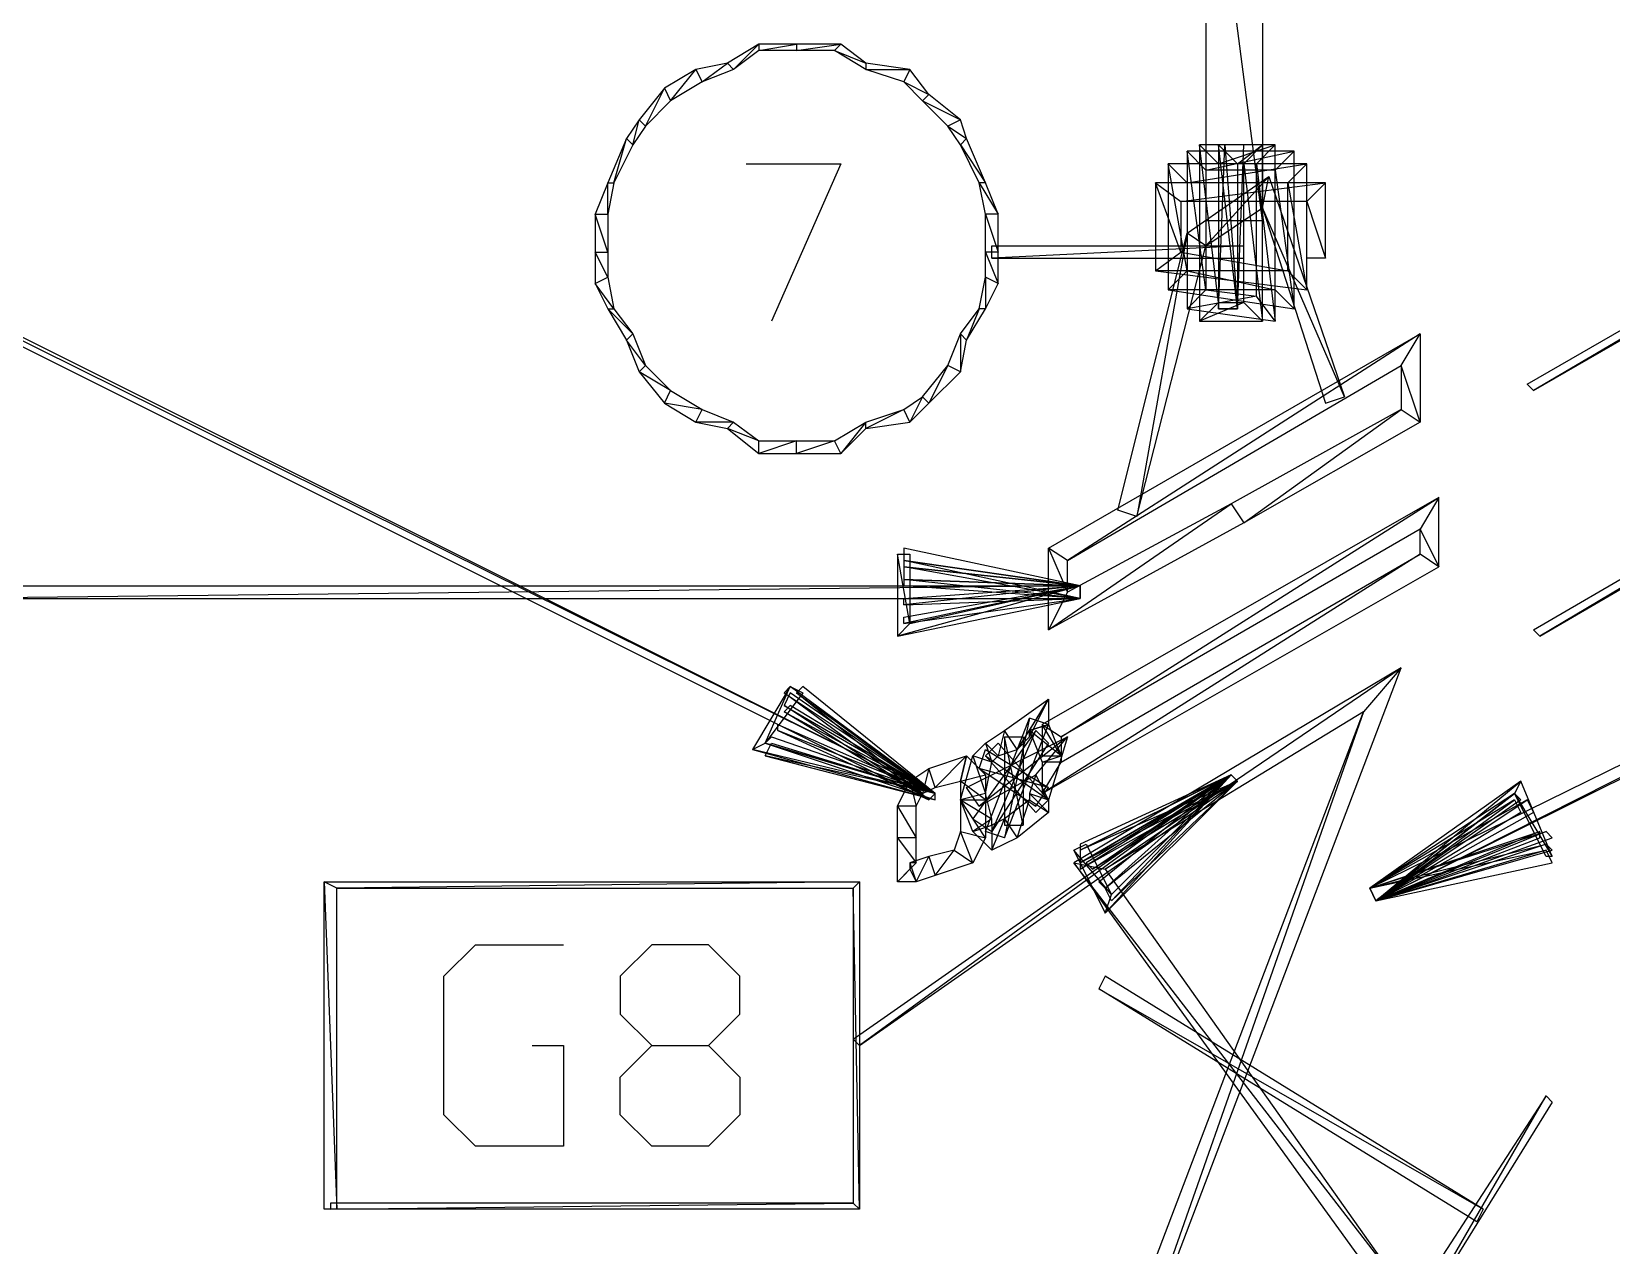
# Model space of a CAD drawing. Header units: millimetres. Extents: x 43 to 784, y -702 to -31.
# Drawn here: x 641.86 to 671.97, y -301.93 to -278.8 of the extents above; entities that cross this region are included whole.
import ezdxf

# ---------------------------------------------------------------- set-up
doc = ezdxf.new("R2010")
doc.units = ezdxf.units.MM
doc.layers.add('PDF_LINES', color=4, linetype='Continuous')

msp = doc.modelspace()

# ---------------------------------------------------------------- linework, layer by layer
at = {"layer": 'PDF_LINES'}
for p, q in [((659.08, -293.32), (615.52, -271.72)), ((615.52, -271.72), (658.96, -293.44)), ((659.08, -293.32), (615.52, -271.72)), ((615.64, -271.6), (659.08, -293.32)), ((665.32, -282.4), (664.24, -274.12)), ((664.24, -274.12), (664.24, -282.4)), ((665.32, -282.4), (664.24, -274.12)), ((665.32, -274.12), (665.32, -282.4)), ((670.36, -285.52), (688, -275.32)), ((688, -275.32), (670.48, -285.64)), ((688, -275.32), (670.48, -285.64)), ((670.48, -285.64), (688.12, -275.44)), ((655.72, -279.04), (655.12, -279.4)), ((655.24, -279.52), (655.72, -279.04)), ((655.24, -279.52), (655.72, -279.04)), ((655.72, -279.04), (655.72, -279.16)), ((655.72, -279.16), (656.44, -279.04)), ((656.44, -279.04), (655.72, -279.04)), ((655.72, -279.16), (656.44, -279.04)), ((655.72, -279.04), (655.72, -279.16)), ((656.44, -279.04), (656.44, -279.16)), ((656.44, -279.04), (656.44, -279.16)), ((656.44, -279.16), (657.28, -279.04)), ((657.28, -279.04), (656.44, -279.04)), ((656.44, -279.16), (657.28, -279.04)), ((657.28, -279.04), (657.16, -279.16)), ((657.28, -279.04), (657.16, -279.16)), ((657.76, -279.4), (657.28, -279.04)), ((655.72, -279.16), (655.24, -279.52)), ((656.44, -279.16), (655.72, -279.16)), ((657.16, -279.16), (656.44, -279.16)), ((657.16, -279.16), (657.76, -279.4)), ((657.16, -279.16), (657.76, -279.4)), ((657.76, -279.52), (657.16, -279.16)), ((654.52, -279.52), (653.92, -279.88)), ((654.04, -280.12), (654.52, -279.52)), ((654.04, -280.12), (654.52, -279.52)), ((655.12, -279.4), (654.52, -279.52)), ((654.52, -279.52), (654.64, -279.76)), ((654.52, -279.52), (654.64, -279.76)), ((654.64, -279.76), (655.12, -279.4)), ((654.64, -279.76), (655.12, -279.4)), ((655.24, -279.52), (654.64, -279.76)), ((655.12, -279.4), (655.24, -279.52)), ((655.12, -279.4), (655.24, -279.52)), ((657.76, -279.4), (657.76, -279.52)), ((657.76, -279.4), (657.76, -279.52)), ((658.6, -279.52), (657.76, -279.4)), ((657.76, -279.52), (658.6, -279.52)), ((657.76, -279.52), (658.6, -279.52)), ((658.48, -279.76), (657.76, -279.52)), ((658.6, -279.52), (658.48, -279.76)), ((658.6, -279.52), (658.48, -279.76)), ((658.96, -280), (658.6, -279.52)), ((653.92, -279.88), (653.44, -280.48)), ((653.56, -280.6), (653.92, -279.88)), ((653.56, -280.6), (653.92, -279.88)), ((653.92, -279.88), (654.04, -280.12)), ((653.92, -279.88), (654.04, -280.12)), ((654.64, -279.76), (654.04, -280.12)), ((658.48, -279.76), (658.96, -280)), ((658.48, -279.76), (658.96, -280)), ((658.84, -280.12), (658.48, -279.76)), ((654.04, -280.12), (653.56, -280.6)), ((658.96, -280), (658.84, -280.12)), ((658.96, -280), (658.84, -280.12)), ((658.84, -280.12), (659.56, -280.48)), ((658.84, -280.12), (659.56, -280.48)), ((659.32, -280.6), (658.84, -280.12)), ((659.56, -280.48), (658.96, -280)), ((670.48, -290.2), (687.76, -280.12)), ((687.76, -280.12), (670.6, -290.32)), ((687.76, -280.12), (670.6, -290.32)), ((670.6, -290.32), (687.88, -280.24)), ((653.44, -280.48), (653.2, -280.84)), ((653.32, -280.96), (653.44, -280.48)), ((653.32, -280.96), (653.44, -280.48)), ((653.44, -280.48), (653.56, -280.6)), ((653.44, -280.48), (653.56, -280.6)), ((659.56, -280.48), (659.32, -280.6)), ((659.56, -280.48), (659.32, -280.6)), ((659.68, -280.84), (659.56, -280.48)), ((653.2, -280.84), (652.84, -281.68)), ((652.96, -281.68), (653.2, -280.84)), ((652.96, -281.68), (653.2, -280.84)), ((653.2, -280.84), (653.32, -280.96)), ((653.2, -280.84), (653.32, -280.96)), ((653.56, -280.6), (653.32, -280.96)), ((659.32, -280.6), (659.68, -280.84)), ((659.32, -280.6), (659.68, -280.84)), ((659.56, -280.96), (659.32, -280.6)), ((659.68, -280.84), (659.56, -280.96)), ((659.68, -280.84), (659.56, -280.96)), ((660.04, -281.68), (659.68, -280.84)), ((653.32, -280.96), (652.96, -281.68)), ((659.56, -280.96), (660.04, -281.68)), ((659.56, -280.96), (660.04, -281.68)), ((659.92, -281.68), (659.56, -280.96)), ((664.24, -283.72), (663.88, -281.08)), ((663.88, -281.08), (663.88, -284.08)), ((664.24, -283.72), (663.88, -281.08)), ((663.88, -281.08), (664.24, -281.44)), ((663.88, -281.08), (664.24, -281.44)), ((665.92, -281.08), (663.88, -281.08)), ((664.48, -283.96), (664.12, -280.96)), ((664.12, -280.96), (664.12, -284.32)), ((664.48, -283.96), (664.12, -280.96)), ((664.12, -280.96), (664.48, -281.32)), ((664.12, -280.96), (664.48, -281.32)), ((665.56, -280.96), (664.12, -280.96)), ((664.24, -281.44), (665.92, -281.08)), ((664.24, -281.44), (665.92, -281.08)), ((664.48, -284.08), (664.6, -280.96)), ((664.84, -284.08), (664.48, -280.96)), ((664.48, -280.96), (664.48, -284.08)), ((664.84, -284.08), (664.48, -280.96)), ((664.48, -280.96), (664.84, -281.32)), ((664.48, -280.96), (664.84, -281.32)), ((665.32, -280.96), (664.48, -280.96)), ((664.48, -281.32), (665.56, -280.96)), ((664.48, -281.32), (665.56, -280.96)), ((664.96, -280.96), (664.6, -280.96)), ((664.6, -280.96), (664.84, -284.08)), ((664.6, -280.96), (664.84, -284.08)), ((664.84, -284.08), (664.96, -280.96)), ((664.84, -281.32), (665.32, -280.96)), ((664.84, -281.32), (665.32, -280.96)), ((665.32, -280.96), (664.96, -281.32)), ((665.32, -280.96), (664.96, -281.32)), ((665.56, -280.96), (665.2, -281.32)), ((665.56, -280.96), (665.2, -281.32)), ((665.32, -284.32), (665.32, -280.96)), ((665.56, -284.32), (665.56, -280.96)), ((665.92, -281.08), (665.56, -281.44)), ((665.92, -281.08), (665.56, -281.44)), ((665.92, -284.08), (665.92, -281.08)), ((655.48, -281.32), (657.28, -281.32)), ((657.28, -281.32), (655.96, -284.32)), ((663.88, -283.36), (663.52, -281.32)), ((663.52, -281.32), (663.52, -283.72)), ((663.88, -283.36), (663.52, -281.32)), ((663.52, -281.32), (663.88, -281.68)), ((663.52, -281.32), (663.88, -281.68)), ((666.16, -281.32), (663.52, -281.32)), ((663.88, -281.68), (666.16, -281.32)), ((663.88, -281.68), (666.16, -281.32)), ((664.24, -281.44), (664.24, -283.72)), ((665.56, -281.44), (664.24, -281.44)), ((664.48, -281.32), (664.48, -283.96)), ((665.2, -281.32), (664.48, -281.32)), ((664.84, -281.32), (664.84, -284.08)), ((664.96, -281.32), (664.84, -281.32)), ((664.96, -281.32), (665.32, -284.32)), ((664.96, -281.32), (665.32, -284.32)), ((664.96, -283.96), (664.96, -281.32)), ((665.2, -281.32), (665.56, -284.32)), ((665.2, -281.32), (665.56, -284.32)), ((665.2, -283.84), (665.2, -281.32)), ((665.56, -281.44), (665.92, -284.08)), ((665.56, -281.44), (665.92, -284.08)), ((665.56, -283.72), (665.56, -281.44)), ((666.16, -281.32), (665.8, -281.68)), ((666.16, -281.32), (665.8, -281.68)), ((666.16, -283.72), (666.16, -281.32)), ((652.84, -281.68), (652.6, -282.28)), ((652.84, -282.28), (652.84, -281.68)), ((652.84, -282.28), (652.84, -281.68)), ((652.84, -281.68), (652.96, -281.68)), ((652.96, -281.68), (652.84, -282.28)), ((652.84, -281.68), (652.96, -281.68)), ((660.04, -281.68), (659.92, -281.68)), ((660.04, -281.68), (659.92, -281.68)), ((659.92, -281.68), (660.28, -282.28)), ((659.92, -281.68), (660.28, -282.28)), ((660.04, -282.28), (659.92, -281.68)), ((660.28, -282.28), (660.04, -281.68)), ((663.76, -283), (663.28, -281.68)), ((663.28, -281.68), (663.28, -283.36)), ((663.76, -283), (663.28, -281.68)), ((663.28, -281.68), (663.76, -282.04)), ((663.28, -281.68), (663.76, -282.04)), ((666.52, -281.68), (663.28, -281.68)), ((663.76, -282.04), (666.52, -281.68)), ((663.76, -282.04), (666.52, -281.68)), ((663.88, -282.64), (665.44, -281.56)), ((663.88, -281.68), (663.88, -283.36)), ((665.8, -281.68), (663.88, -281.68)), ((665.44, -281.56), (664.24, -282.88)), ((665.44, -281.56), (664.24, -282.88)), ((665.32, -282.16), (665.44, -281.56)), ((665.32, -282.16), (665.44, -281.56)), ((665.44, -281.56), (666.88, -285.76)), ((665.8, -281.68), (666.16, -283.72)), ((665.8, -281.68), (666.16, -283.72)), ((665.8, -283.36), (665.8, -281.68)), ((666.52, -281.68), (666.16, -282.04)), ((666.52, -281.68), (666.16, -282.04)), ((666.52, -283.12), (666.52, -281.68)), ((663.76, -282.04), (663.76, -283)), ((666.16, -282.04), (663.76, -282.04)), ((666.16, -282.04), (666.52, -283.12)), ((666.16, -282.04), (666.52, -283.12)), ((666.16, -283.12), (666.16, -282.04)), ((652.84, -283), (652.6, -282.28)), ((652.6, -282.28), (652.6, -283)), ((652.84, -283), (652.6, -282.28)), ((652.6, -282.28), (652.84, -282.28)), ((652.6, -282.28), (652.84, -282.28)), ((652.84, -282.28), (652.84, -283)), ((660.28, -282.28), (660.04, -282.28)), ((660.28, -282.28), (660.04, -282.28)), ((660.04, -282.28), (660.28, -283)), ((660.04, -282.28), (660.28, -283)), ((660.04, -283), (660.04, -282.28)), ((660.28, -283), (660.28, -282.28)), ((664.24, -282.88), (665.32, -282.16)), ((666.88, -285.76), (665.32, -282.16)), ((665.32, -282.16), (666.52, -285.88)), ((666.88, -285.76), (665.32, -282.16)), ((662.56, -287.92), (663.88, -282.64)), ((663.88, -282.64), (662.92, -288.04)), ((663.88, -282.64), (662.92, -288.04)), ((664.24, -282.88), (663.88, -282.64)), ((664.24, -282.88), (663.88, -282.64)), ((664.24, -282.4), (665.32, -282.4)), ((664.96, -282.88), (660.16, -283.12)), ((664.96, -282.88), (660.16, -283.12)), ((660.16, -283.12), (660.16, -282.88)), ((660.16, -282.88), (664.96, -282.88)), ((662.92, -288.04), (664.24, -282.88)), ((664.96, -283.12), (664.96, -282.88)), ((652.84, -283.48), (652.6, -283)), ((652.6, -283), (652.6, -283.6)), ((652.84, -283.48), (652.6, -283)), ((652.6, -283), (652.84, -283)), ((652.6, -283), (652.84, -283)), ((652.84, -283), (652.84, -283.48)), ((660.28, -283), (660.04, -283)), ((660.28, -283), (660.04, -283)), ((660.04, -283), (660.28, -283.6)), ((660.04, -283), (660.28, -283.6)), ((660.04, -283.48), (660.04, -283)), ((660.16, -283.12), (664.96, -283.12)), ((660.28, -283.6), (660.28, -283)), ((663.28, -283.36), (663.76, -283)), ((663.28, -283.36), (663.76, -283)), ((663.76, -283), (665.8, -283.36)), ((666.52, -283.12), (666.16, -283.12)), ((652.6, -283.6), (652.84, -283.48)), ((652.6, -283.6), (652.84, -283.48)), ((652.84, -283.48), (652.96, -284.08)), ((659.92, -284.08), (660.04, -283.48)), ((660.28, -283.6), (660.04, -283.48)), ((660.28, -283.6), (660.04, -283.48)), ((660.04, -283.48), (660.04, -284.08)), ((660.04, -283.48), (660.04, -284.08)), ((665.8, -283.36), (663.28, -283.36)), ((663.28, -283.36), (666.16, -283.72)), ((665.8, -283.36), (663.28, -283.36)), ((663.52, -283.72), (663.88, -283.36)), ((663.52, -283.72), (663.88, -283.36)), ((663.88, -283.36), (665.56, -283.72)), ((666.16, -283.72), (665.8, -283.36)), ((666.16, -283.72), (665.8, -283.36)), ((652.96, -284.08), (652.6, -283.6)), ((652.6, -283.6), (652.84, -284.08)), ((652.96, -284.08), (652.6, -283.6)), ((660.04, -284.08), (660.28, -283.6)), ((665.56, -283.72), (663.52, -283.72)), ((663.52, -283.72), (665.92, -284.08)), ((665.56, -283.72), (663.52, -283.72)), ((663.88, -284.08), (664.24, -283.72)), ((663.88, -284.08), (664.24, -283.72)), ((665.2, -283.84), (663.88, -284.08)), ((665.2, -283.84), (663.88, -284.08)), ((664.24, -283.72), (665.2, -283.84)), ((665.56, -284.32), (665.2, -283.84)), ((665.56, -284.32), (665.2, -283.84)), ((665.92, -284.08), (665.56, -283.72)), ((665.92, -284.08), (665.56, -283.72)), ((653.32, -284.56), (652.84, -284.08)), ((652.84, -284.08), (653.2, -284.68)), ((653.32, -284.56), (652.84, -284.08)), ((652.84, -284.08), (652.96, -284.08)), ((652.84, -284.08), (652.96, -284.08)), ((652.96, -284.08), (653.32, -284.56)), ((659.56, -284.56), (659.92, -284.08)), ((659.92, -284.08), (659.68, -284.68)), ((659.68, -284.68), (660.04, -284.08)), ((659.92, -284.08), (659.68, -284.68)), ((660.04, -284.08), (659.92, -284.08)), ((660.04, -284.08), (659.92, -284.08)), ((663.88, -284.08), (665.56, -284.32)), ((664.96, -283.96), (664.12, -284.32)), ((664.96, -283.96), (664.12, -284.32)), ((664.12, -284.32), (664.48, -283.96)), ((664.12, -284.32), (664.48, -283.96)), ((664.48, -283.96), (664.96, -283.96)), ((664.84, -284.08), (664.48, -284.08)), ((664.48, -284.08), (664.84, -284.08)), ((665.32, -284.32), (664.96, -283.96)), ((665.32, -284.32), (664.96, -283.96)), ((664.12, -284.32), (665.32, -284.32)), ((689.08, -284.44), (667.36, -295.12)), ((667.48, -295.36), (689.08, -284.44)), ((667.48, -295.36), (689.08, -284.44)), ((653.2, -284.68), (653.32, -284.56)), ((653.2, -284.68), (653.32, -284.56)), ((653.56, -285.16), (653.2, -284.68)), ((653.2, -284.68), (653.44, -285.28)), ((653.56, -285.16), (653.2, -284.68)), ((653.32, -284.56), (653.56, -285.16)), ((659.32, -285.16), (659.56, -284.56)), ((659.68, -284.68), (659.56, -284.56)), ((659.68, -284.68), (659.56, -284.56)), ((659.56, -284.56), (659.56, -285.28)), ((659.56, -284.56), (659.56, -285.28)), ((659.56, -285.28), (659.68, -284.68)), ((661.24, -288.64), (668.32, -284.56)), ((668.32, -284.56), (661.6, -288.88)), ((668.32, -284.56), (661.6, -288.88)), ((689.2, -284.56), (667.48, -295.36)), ((667.96, -285.16), (668.32, -284.56)), ((667.96, -285.16), (668.32, -284.56)), ((668.32, -284.56), (668.32, -286.24)), ((653.44, -285.28), (653.56, -285.16)), ((653.44, -285.28), (653.56, -285.16)), ((654.04, -285.64), (653.44, -285.28)), ((653.44, -285.28), (653.92, -285.88)), ((654.04, -285.64), (653.44, -285.28)), ((653.56, -285.16), (654.04, -285.64)), ((658.84, -285.76), (659.32, -285.16)), ((659.32, -285.16), (658.96, -285.88)), ((659.32, -285.16), (658.96, -285.88)), ((658.96, -285.88), (659.56, -285.28)), ((659.56, -285.28), (659.32, -285.16)), ((659.56, -285.28), (659.32, -285.16)), ((661.6, -288.88), (667.96, -285.16)), ((668.32, -286.24), (667.96, -285.16)), ((667.96, -285.16), (667.96, -286)), ((668.32, -286.24), (667.96, -285.16)), ((653.92, -285.88), (654.04, -285.64)), ((653.92, -285.88), (654.04, -285.64)), ((654.04, -285.64), (654.64, -286)), ((670.48, -285.64), (670.36, -285.52)), ((654.64, -286), (653.92, -285.88)), ((653.92, -285.88), (654.52, -286.24)), ((654.64, -286), (653.92, -285.88)), ((658.48, -286), (658.84, -285.76)), ((658.84, -285.76), (658.6, -286.24)), ((658.84, -285.76), (658.6, -286.24)), ((658.6, -286.24), (658.96, -285.88)), ((658.96, -285.88), (658.84, -285.76)), ((658.96, -285.88), (658.84, -285.76)), ((666.52, -285.88), (666.88, -285.76)), ((654.52, -286.24), (654.64, -286)), ((654.52, -286.24), (654.64, -286)), ((655.24, -286.24), (654.52, -286.24)), ((654.52, -286.24), (655.12, -286.36)), ((655.24, -286.24), (654.52, -286.24)), ((654.64, -286), (655.24, -286.24)), ((655.12, -286.36), (655.24, -286.24)), ((655.12, -286.36), (655.24, -286.24)), ((655.24, -286.24), (655.72, -286.6)), ((657.16, -286.6), (657.76, -286.24)), ((657.76, -286.24), (657.28, -286.84)), ((657.76, -286.24), (657.28, -286.84)), ((658.48, -286), (657.76, -286.36)), ((658.48, -286), (657.76, -286.36)), ((657.76, -286.24), (658.48, -286)), ((657.76, -286.36), (658.6, -286.24)), ((657.76, -286.36), (657.76, -286.24)), ((657.76, -286.36), (657.76, -286.24)), ((658.6, -286.24), (658.48, -286)), ((658.6, -286.24), (658.48, -286)), ((667.96, -286), (664.72, -287.8)), ((664.96, -288.16), (667.96, -286)), ((664.96, -288.16), (667.96, -286)), ((668.32, -286.24), (664.96, -288.16)), ((667.96, -286), (668.32, -286.24)), ((667.96, -286), (668.32, -286.24)), ((655.72, -286.6), (655.12, -286.36)), ((655.12, -286.36), (655.72, -286.84)), ((655.72, -286.6), (655.12, -286.36)), ((657.28, -286.84), (657.76, -286.36)), ((656.44, -286.6), (655.72, -286.84)), ((656.44, -286.6), (655.72, -286.84)), ((655.72, -286.84), (655.72, -286.6)), ((655.72, -286.6), (656.44, -286.6)), ((655.72, -286.84), (655.72, -286.6)), ((655.72, -286.84), (656.44, -286.84)), ((657.16, -286.6), (656.44, -286.84)), ((657.16, -286.6), (656.44, -286.84)), ((656.44, -286.84), (656.44, -286.6)), ((656.44, -286.6), (657.16, -286.6)), ((656.44, -286.84), (656.44, -286.6)), ((656.44, -286.84), (657.28, -286.84)), ((657.28, -286.84), (657.16, -286.6)), ((657.28, -286.84), (657.16, -286.6)), ((668.68, -287.68), (661.12, -292)), ((661.48, -292.24), (668.68, -287.68)), ((661.48, -292.24), (668.68, -287.68)), ((668.68, -287.68), (668.32, -288.28)), ((668.68, -287.68), (668.32, -288.28)), ((668.68, -289), (668.68, -287.68)), ((661.24, -290.2), (664.72, -287.8)), ((661.24, -290.2), (664.72, -287.8)), ((664.72, -287.8), (661.6, -289.48)), ((662.92, -288.04), (662.56, -287.92)), ((664.72, -287.8), (664.96, -288.16)), ((664.72, -287.8), (664.96, -288.16)), ((664.96, -288.16), (661.24, -290.2)), ((668.32, -288.28), (661.48, -292.24)), ((668.32, -288.28), (668.68, -289)), ((668.32, -288.28), (668.68, -289)), ((668.32, -288.76), (668.32, -288.28)), ((658.48, -288.64), (658.48, -288.88)), ((661.84, -289.36), (658.48, -288.64)), ((661.6, -288.88), (661.24, -288.64)), ((661.6, -288.88), (661.24, -288.64)), ((661.24, -288.64), (661.6, -289.48)), ((661.24, -288.64), (661.6, -289.48)), ((661.24, -290.2), (661.24, -288.64)), ((658.6, -290.08), (658.36, -288.76)), ((658.36, -288.76), (658.36, -290.32)), ((658.6, -290.08), (658.36, -288.76)), ((658.36, -288.76), (658.6, -288.76)), ((658.48, -288.88), (661.84, -289.36)), ((658.48, -288.88), (661.84, -289.36)), ((661.84, -289.6), (658.48, -288.88)), ((658.48, -288.88), (658.48, -289)), ((661.84, -289.36), (658.48, -288.88)), ((658.6, -288.76), (658.6, -290.08)), ((668.32, -288.76), (661.12, -293.32)), ((668.32, -288.76), (661.12, -293.32)), ((661.48, -292.72), (668.32, -288.76)), ((661.6, -289.48), (661.6, -288.88)), ((668.68, -289), (668.32, -288.76)), ((668.68, -289), (668.32, -288.76)), ((658.48, -289), (661.84, -289.36)), ((658.48, -289), (661.84, -289.36)), ((661.84, -289.6), (658.48, -289)), ((658.48, -289), (658.48, -289.24)), ((661.84, -289.36), (658.48, -289)), ((658.48, -289.24), (661.84, -289.36)), ((658.48, -289.24), (661.84, -289.36)), ((661.84, -289.6), (658.48, -289.24)), ((658.48, -289.24), (658.48, -289.36)), ((661.84, -289.36), (658.48, -289.24)), ((661.12, -293.32), (668.68, -289)), ((661.84, -289.36), (640.12, -289.6)), ((661.84, -289.36), (640.12, -289.6)), ((640.12, -289.36), (661.84, -289.36)), ((661.84, -289.36), (658.36, -290.32)), ((661.84, -289.36), (658.36, -290.32)), ((661.84, -289.36), (658.48, -290.08)), ((661.84, -289.36), (658.48, -290.08)), ((658.48, -289.96), (661.84, -289.36)), ((661.84, -289.36), (658.48, -289.72)), ((661.84, -289.36), (658.48, -289.72)), ((658.48, -289.6), (661.84, -289.36)), ((658.48, -289.36), (661.84, -289.36)), ((658.48, -289.36), (661.84, -289.36)), ((661.84, -289.6), (658.48, -289.36)), ((661.84, -289.36), (658.48, -289.72)), ((661.84, -289.36), (658.48, -289.72)), ((658.48, -289.6), (661.84, -289.36)), ((658.6, -290.08), (661.84, -289.36)), ((661.6, -289.48), (661.24, -290.2)), ((661.6, -289.48), (661.24, -290.2)), ((661.84, -289.36), (661.84, -289.6)), ((661.84, -289.6), (661.84, -289.36)), ((661.84, -289.36), (661.84, -289.6)), ((661.84, -289.6), (661.84, -289.36)), ((661.84, -289.36), (661.84, -289.6)), ((661.84, -289.6), (661.84, -289.36)), ((661.84, -289.36), (661.84, -289.6)), ((661.84, -289.6), (661.84, -289.36)), ((661.84, -289.6), (661.84, -289.36)), ((640.12, -289.6), (661.84, -289.6)), ((658.36, -290.32), (661.84, -289.6)), ((658.48, -290.08), (661.84, -289.6)), ((658.48, -289.72), (661.84, -289.6)), ((658.48, -289.72), (658.48, -289.6)), ((658.48, -289.72), (661.84, -289.6)), ((658.48, -289.72), (658.48, -289.6)), ((658.36, -290.32), (658.6, -290.08)), ((658.36, -290.32), (658.6, -290.08)), ((658.48, -290.08), (658.48, -289.96)), ((670.6, -290.32), (670.48, -290.2)), ((667.96, -290.92), (661.72, -294.64)), ((662.32, -294.76), (667.96, -290.92)), ((662.32, -294.76), (667.96, -290.92)), ((662.44, -305.44), (667.96, -290.92)), ((667.96, -290.92), (667.24, -291.76)), ((667.96, -290.92), (667.24, -291.76)), ((656.32, -291.28), (655.6, -292.48)), ((655.84, -292.36), (656.32, -291.28)), ((655.84, -292.36), (656.32, -291.28)), ((656.32, -291.28), (656.2, -291.4)), ((656.32, -291.28), (656.56, -291.4)), ((659.08, -293.32), (656.32, -291.28)), ((656.56, -291.28), (656.44, -291.4)), ((659.08, -293.32), (656.56, -291.28)), ((656.56, -291.4), (655.84, -292.36)), ((656.2, -291.4), (659.08, -293.32)), ((656.2, -291.4), (659.08, -293.32)), ((658.96, -293.44), (656.2, -291.4)), ((656.32, -291.4), (656.2, -291.64)), ((656.2, -291.64), (659.08, -293.32)), ((656.2, -291.64), (659.08, -293.32)), ((658.96, -293.44), (656.2, -291.64)), ((656.32, -291.64), (656.2, -291.76)), ((659.08, -293.32), (656.32, -291.4)), ((659.08, -293.32), (656.32, -291.64)), ((656.44, -291.4), (659.08, -293.32)), ((656.44, -291.4), (659.08, -293.32)), ((658.96, -293.44), (656.44, -291.4)), ((660.4, -292.12), (661.24, -291.52)), ((661.24, -291.52), (660.64, -292.48)), ((661.24, -291.52), (660.64, -292.48)), ((660.88, -292.12), (661.24, -291.52)), ((660.88, -292.24), (661.24, -291.52)), ((661.24, -291.52), (661.24, -292)), ((656.2, -291.76), (659.08, -293.32)), ((656.2, -291.76), (659.08, -293.32)), ((658.96, -293.44), (656.2, -291.76)), ((660.04, -294.04), (660.88, -291.88)), ((660.88, -291.88), (660.4, -294.16)), ((660.88, -291.88), (660.4, -294.16)), ((661.24, -292), (660.88, -291.88)), ((661.72, -306.28), (667.24, -291.76)), ((667.24, -291.76), (662.32, -294.76)), ((667.24, -291.76), (662.44, -305.44)), ((667.24, -291.76), (662.44, -305.44)), ((655.84, -292.36), (655.96, -292.24)), ((655.96, -292.24), (659.08, -293.32)), ((656.08, -292.12), (656.08, -292)), ((656.08, -292), (659.08, -293.32)), ((659.08, -293.32), (656.08, -292.12)), ((656.08, -292.12), (658.96, -293.44)), ((659.08, -293.32), (656.08, -292.12)), ((659.68, -293.2), (661.6, -292.24)), ((661, -292.12), (659.8, -293.8)), ((661.6, -292.24), (659.92, -293.56)), ((661.6, -292.24), (659.92, -293.56)), ((660.04, -292.36), (660.4, -292.12)), ((660.16, -294.04), (661, -292.12)), ((660.16, -294.04), (661, -292.12)), ((660.4, -292.12), (660.28, -292.6)), ((660.4, -292.12), (660.28, -292.6)), ((660.4, -294.16), (661.24, -292)), ((660.64, -292.48), (660.4, -292.12)), ((660.64, -292.48), (660.4, -292.12)), ((660.76, -293.92), (660.4, -292.24)), ((660.4, -292.24), (660.4, -293.92)), ((660.76, -293.92), (660.4, -292.24)), ((660.4, -292.24), (660.76, -292.24)), ((660.64, -292.48), (660.88, -292.24)), ((660.76, -292.24), (660.76, -293.92)), ((660.88, -292.12), (661.24, -292)), ((661.24, -292), (660.88, -292.12)), ((661.48, -292.6), (660.88, -292.12)), ((660.88, -292.12), (661.12, -292.72)), ((661.48, -292.6), (660.88, -292.12)), ((660.88, -292.12), (660.88, -292.12)), ((660.88, -292.12), (660.88, -292.24)), ((660.88, -292.24), (660.88, -292.12)), ((661, -292.12), (661.24, -292.36)), ((661, -292.96), (661.6, -292.24)), ((661, -292.96), (661.6, -292.24)), ((661.48, -292.6), (661.12, -292)), ((661.12, -292), (661.12, -292.6)), ((661.48, -292.6), (661.12, -292)), ((661.12, -292), (661.48, -292.24)), ((661.12, -292), (661.48, -292.24)), ((661.24, -292), (661.48, -292.6)), ((661.6, -292.24), (661.24, -293.44)), ((661.48, -292.24), (661.48, -292.6)), ((655.6, -292.48), (655.84, -292.36)), ((655.6, -292.48), (655.84, -292.36)), ((659.08, -293.32), (655.6, -292.48)), ((655.6, -292.48), (659.08, -293.44)), ((659.08, -293.32), (655.6, -292.48)), ((655.84, -292.36), (659.08, -293.32)), ((655.84, -292.6), (655.96, -292.36)), ((659.08, -293.32), (655.84, -292.36)), ((655.84, -292.36), (659.08, -293.44)), ((659.08, -293.32), (655.84, -292.36)), ((655.96, -292.36), (659.08, -293.32)), ((659.8, -292.6), (660.04, -292.36)), ((659.92, -292.84), (660.04, -292.48)), ((660.28, -292.6), (660.04, -292.36)), ((660.28, -292.6), (660.04, -292.36)), ((660.04, -292.36), (660.16, -292.72)), ((660.04, -292.36), (660.16, -292.72)), ((660.28, -292.36), (660.04, -292.6)), ((660.04, -292.48), (661.24, -293.2)), ((661.24, -292.36), (660.16, -294.04)), ((661.24, -293.44), (660.28, -292.36)), ((660.28, -292.6), (660.64, -292.48)), ((659.08, -293.32), (655.84, -292.6)), ((655.84, -292.6), (659.08, -293.44)), ((659.08, -293.32), (655.84, -292.6)), ((658.6, -293.08), (658.96, -292.84)), ((658.96, -292.84), (658.84, -293.32)), ((658.96, -292.84), (658.84, -293.32)), ((658.96, -292.84), (659.68, -292.6)), ((659.08, -293.2), (658.96, -292.84)), ((659.08, -293.2), (658.96, -292.84)), ((659.68, -292.6), (659.08, -293.2)), ((659.68, -292.6), (659.08, -293.2)), ((659.56, -293.44), (659.8, -292.6)), ((659.68, -292.6), (659.56, -293.08)), ((659.56, -293.08), (659.68, -292.6)), ((660.04, -292.96), (659.68, -292.6)), ((660.16, -292.72), (659.8, -292.6)), ((660.16, -292.72), (659.8, -292.6)), ((659.8, -292.6), (660.04, -293.32)), ((659.8, -292.6), (660.04, -293.32)), ((661.24, -293.2), (659.92, -292.84)), ((659.92, -292.84), (661, -293.56)), ((661.24, -293.2), (659.92, -292.84)), ((660.04, -292.6), (661.24, -293.44)), ((660.04, -292.6), (661.24, -293.44)), ((661, -293.68), (660.04, -292.6)), ((660.04, -293.32), (660.16, -292.72)), ((660.16, -292.72), (660.28, -292.6)), ((661.12, -292.6), (661.48, -292.6)), ((661.12, -292.72), (661.48, -292.6)), ((661.12, -292.72), (661.48, -292.6)), ((661.12, -293.32), (661.48, -292.72)), ((661.12, -293.32), (661.48, -292.72)), ((661.48, -292.72), (661.12, -292.72)), ((661.12, -292.72), (661.12, -293.32)), ((661.48, -292.72), (661.12, -292.72)), ((661.48, -292.6), (661.48, -292.72)), ((657.52, -298), (664.72, -292.96)), ((664.72, -292.96), (657.64, -298.12)), ((664.72, -292.96), (657.64, -298.12)), ((657.64, -298.12), (664.84, -293.08)), ((658.36, -293.56), (658.6, -293.08)), ((658.84, -293.32), (658.6, -293.08)), ((658.84, -293.32), (658.6, -293.08)), ((658.6, -293.08), (658.72, -293.56)), ((658.6, -293.08), (658.72, -293.56)), ((659.08, -293.2), (659.56, -293.08)), ((659.56, -293.08), (660.04, -292.96)), ((659.56, -293.08), (660.04, -292.96)), ((660.04, -293.44), (659.56, -293.08)), ((659.56, -293.08), (659.56, -293.44)), ((660.04, -293.44), (659.56, -293.08)), ((659.92, -293.56), (661, -292.96)), ((660.04, -292.96), (660.04, -293.44)), ((661, -292.96), (660.88, -293.32)), ((661.24, -293.44), (661, -292.96)), ((661.24, -293.44), (661, -292.96)), ((661.84, -294.4), (664.72, -292.96)), ((664.72, -292.96), (661.84, -294.28)), ((661.84, -294.4), (664.72, -292.96)), ((661.84, -294.64), (664.72, -292.96)), ((664.72, -292.96), (661.84, -294.4)), ((661.84, -294.64), (664.72, -292.96)), ((661.84, -294.76), (664.72, -292.96)), ((664.72, -292.96), (661.84, -294.64)), ((661.84, -294.76), (664.72, -292.96)), ((664.84, -293.08), (661.84, -294.4)), ((664.84, -293.08), (661.84, -294.64)), ((664.84, -293.08), (661.84, -294.76)), ((664.72, -292.96), (661.96, -294.64)), ((662.08, -294.76), (664.72, -292.96)), ((662.08, -294.76), (664.72, -292.96)), ((664.84, -293.08), (662.08, -294.76)), ((662.2, -295), (664.72, -292.96)), ((664.72, -292.96), (662.32, -295.6)), ((664.72, -292.96), (662.32, -295.6)), ((662.32, -295.12), (664.72, -292.96)), ((662.32, -295.12), (664.72, -292.96)), ((664.72, -292.96), (662.32, -295.12)), ((664.72, -292.96), (662.32, -295.12)), ((662.32, -295.6), (664.84, -293.08)), ((662.32, -295.12), (664.84, -293.08)), ((662.44, -295.24), (664.72, -292.96)), ((664.72, -292.96), (662.44, -295.36)), ((664.72, -292.96), (662.44, -295.36)), ((664.72, -292.96), (662.44, -295.36)), ((664.72, -292.96), (662.44, -295.36)), ((662.44, -295.36), (664.84, -293.08)), ((662.44, -295.36), (664.84, -293.08)), ((664.72, -292.96), (664.84, -293.08)), ((664.84, -293.08), (664.72, -292.96)), ((664.72, -292.96), (664.84, -293.08)), ((664.84, -293.08), (664.72, -292.96)), ((664.72, -292.96), (664.84, -293.08)), ((664.84, -293.08), (664.72, -292.96)), ((664.72, -292.96), (664.84, -293.08)), ((664.84, -293.08), (664.72, -292.96)), ((664.84, -293.08), (664.72, -292.96)), ((670.24, -293.08), (667.36, -295.12)), ((667.48, -295.36), (670.24, -293.08)), ((667.48, -295.36), (670.24, -293.08)), ((670.24, -293.08), (670.12, -293.32)), ((670.24, -293.08), (670.12, -293.32)), ((670.84, -294.52), (670.24, -293.08)), ((658.72, -293.56), (658.84, -293.32)), ((658.84, -293.32), (659.08, -293.2)), ((659.08, -293.32), (658.96, -293.44)), ((659.08, -293.32), (658.96, -293.44)), ((659.08, -293.32), (658.96, -293.44)), ((659.08, -293.32), (658.96, -293.44)), ((658.96, -293.44), (659.08, -293.32)), ((658.96, -293.44), (659.08, -293.32)), ((659.08, -293.44), (659.08, -293.32)), ((659.08, -293.44), (659.08, -293.32)), ((659.08, -293.44), (659.08, -293.32)), ((660.04, -293.32), (659.56, -293.44)), ((660.04, -293.32), (659.56, -293.44)), ((659.56, -293.44), (660.16, -293.8)), ((659.56, -293.44), (660.16, -293.8)), ((659.8, -294.04), (659.56, -293.44)), ((659.56, -293.44), (660.04, -293.44)), ((660.04, -294.16), (659.56, -293.44)), ((659.56, -293.44), (659.56, -294.04)), ((660.04, -294.16), (659.56, -293.44)), ((659.56, -293.44), (660.04, -293.44)), ((659.92, -293.56), (659.68, -293.2)), ((660.16, -293.8), (660.04, -293.32)), ((660.04, -293.44), (660.04, -294.16)), ((660.88, -293.44), (660.4, -293.8)), ((660.64, -294.16), (660.88, -293.44)), ((660.64, -294.16), (660.88, -293.44)), ((661.24, -293.68), (660.88, -293.32)), ((660.88, -293.32), (660.88, -293.44)), ((661.24, -293.68), (660.88, -293.32)), ((660.88, -293.32), (661.24, -293.44)), ((660.88, -293.32), (661.24, -293.44)), ((660.88, -293.44), (661.24, -293.68)), ((660.88, -293.44), (661.24, -293.68)), ((661, -293.56), (661.24, -293.2)), ((661.24, -293.44), (661, -293.68)), ((661.24, -293.44), (661.24, -293.68)), ((670.12, -293.32), (667.36, -295.12)), ((670.12, -293.44), (667.36, -295.12)), ((670.36, -293.44), (667.36, -295.12)), ((670.12, -293.32), (667.48, -295.36)), ((667.48, -295.36), (670.12, -293.32)), ((667.48, -295.36), (670.12, -293.32)), ((670.24, -293.44), (667.48, -295.36)), ((667.48, -295.36), (670.12, -293.44)), ((667.48, -295.36), (670.12, -293.44)), ((667.48, -295.36), (670.36, -293.44)), ((667.48, -295.36), (670.36, -293.44)), ((670.12, -293.32), (670.84, -294.52)), ((670.12, -293.32), (670.84, -294.52)), ((670.72, -294.52), (670.12, -293.32)), ((670.12, -293.32), (670.24, -293.44)), ((670.12, -293.44), (670.24, -293.68)), ((670.36, -293.44), (670.48, -293.68)), ((658.72, -293.56), (658.36, -293.56)), ((658.72, -293.56), (658.36, -293.56)), ((658.36, -293.56), (658.72, -294.16)), ((658.36, -293.56), (658.72, -294.16)), ((658.36, -294.16), (658.36, -293.56)), ((658.72, -294.16), (658.72, -293.56)), ((660.16, -293.8), (659.8, -294.04)), ((660.16, -293.8), (659.8, -294.04)), ((659.8, -293.8), (660.16, -294.04)), ((660.16, -293.92), (660.16, -293.8)), ((660.16, -294.4), (660.4, -293.8)), ((660.4, -293.8), (660.16, -293.92)), ((660.16, -294.4), (660.4, -293.8)), ((660.4, -293.8), (660.64, -294.16)), ((660.4, -293.8), (660.64, -294.16)), ((661.24, -293.68), (660.64, -294.16)), ((670.24, -293.68), (667.48, -295.36)), ((670.48, -293.68), (667.48, -295.36)), ((659.56, -294.04), (659.44, -294.4)), ((659.8, -294.64), (659.56, -294.04)), ((659.8, -294.64), (659.56, -294.04)), ((659.56, -294.04), (660.04, -294.16)), ((659.56, -294.04), (660.04, -294.16)), ((659.8, -294.04), (660.16, -293.92)), ((659.8, -294.04), (660.16, -293.92)), ((660.16, -294.4), (659.8, -294.04)), ((660.4, -294.16), (660.04, -294.04)), ((660.16, -293.92), (660.16, -294.4)), ((660.16, -293.92), (660.16, -294.4)), ((660.4, -293.92), (660.76, -293.92)), ((667.36, -295.12), (670.72, -294.04)), ((667.36, -295.12), (670.6, -294.04)), ((670.72, -294.04), (667.48, -295.36)), ((670.72, -294.04), (667.48, -295.36)), ((670.6, -294.04), (667.48, -295.36)), ((670.6, -294.04), (667.48, -295.36)), ((670.6, -294.16), (670.6, -294.04)), ((670.84, -294.16), (670.72, -294.04)), ((658.72, -294.16), (658.36, -294.16)), ((658.72, -294.16), (658.36, -294.16)), ((658.36, -294.16), (658.72, -294.64)), ((658.36, -294.16), (658.72, -294.64)), ((658.36, -295), (658.36, -294.16)), ((658.72, -294.64), (658.72, -294.16)), ((659.44, -294.4), (658.96, -294.52)), ((659.08, -294.88), (659.44, -294.4)), ((659.08, -294.88), (659.44, -294.4)), ((659.44, -294.4), (659.8, -294.64)), ((659.44, -294.4), (659.8, -294.64)), ((660.04, -294.16), (659.8, -294.64)), ((660.64, -294.16), (660.16, -294.4)), ((661.72, -294.4), (661.96, -294.28)), ((662.44, -295.24), (661.72, -294.4)), ((661.72, -294.4), (662.32, -295.6)), ((662.44, -295.24), (661.72, -294.4)), ((661.84, -294.28), (661.84, -294.4)), ((661.84, -294.4), (661.84, -294.64)), ((661.96, -294.28), (662.44, -295.24)), ((667.36, -295.12), (670.72, -294.28)), ((667.36, -295.12), (670.72, -294.4)), ((667.48, -295.36), (670.84, -294.16)), ((667.48, -295.36), (670.6, -294.16)), ((670.72, -294.28), (667.48, -295.36)), ((670.72, -294.28), (667.48, -295.36)), ((670.72, -294.4), (667.48, -295.36)), ((670.72, -294.4), (667.48, -295.36)), ((667.48, -295.36), (670.84, -294.4)), ((670.84, -294.4), (670.72, -294.28)), ((670.84, -294.64), (670.72, -294.4)), ((658.72, -294.64), (658.36, -295)), ((658.96, -294.52), (658.6, -294.64)), ((658.6, -294.76), (658.72, -294.64)), ((658.72, -294.64), (658.6, -294.64)), ((658.6, -294.64), (658.6, -294.76)), ((658.6, -294.64), (658.72, -295)), ((658.72, -295), (658.96, -294.52)), ((658.72, -295), (658.96, -294.52)), ((658.96, -294.52), (659.08, -294.88)), ((658.96, -294.52), (659.08, -294.88)), ((659.8, -294.64), (659.08, -294.88)), ((667.84, -302.56), (661.72, -294.64)), ((661.72, -294.64), (667.36, -302.44)), ((667.84, -302.56), (661.72, -294.64)), ((661.72, -294.64), (662.32, -294.76)), ((661.72, -294.64), (662.32, -294.76)), ((661.84, -294.64), (661.84, -294.76)), ((661.96, -294.64), (662.08, -294.76)), ((667.48, -295.36), (670.84, -294.64)), ((670.84, -294.52), (670.72, -294.52)), ((647.68, -295.12), (647.44, -295)), ((647.44, -295), (657.64, -295)), ((647.68, -295.12), (647.44, -295)), ((647.44, -295), (647.68, -301.24)), ((647.44, -295), (647.68, -301.24)), ((647.44, -301.24), (647.44, -295)), ((657.64, -295), (647.68, -295.12)), ((657.64, -295), (647.68, -295.12)), ((657.52, -295.12), (657.64, -295)), ((657.52, -295.12), (657.64, -295)), ((657.64, -295), (657.64, -301.24)), ((658.36, -295), (658.6, -294.76)), ((658.72, -295), (658.36, -295)), ((658.6, -294.76), (658.72, -295)), ((659.08, -294.88), (658.72, -295)), ((662.32, -295.12), (662.2, -295)), ((662.32, -294.76), (667.84, -302.56)), ((647.68, -295.12), (657.52, -295.12)), ((647.68, -301.24), (647.68, -295.12)), ((657.64, -301.24), (657.52, -295.12)), ((657.52, -295.12), (657.52, -301.12)), ((657.64, -301.24), (657.52, -295.12)), ((662.44, -295.36), (662.32, -295.12)), ((662.44, -295.36), (662.32, -295.12)), ((662.32, -295.6), (662.44, -295.24)), ((662.32, -295.6), (662.44, -295.24)), ((667.48, -295.36), (667.36, -295.12)), ((667.36, -295.12), (667.48, -295.36)), ((667.48, -295.36), (667.36, -295.12)), ((667.36, -295.12), (667.48, -295.36)), ((667.48, -295.36), (667.36, -295.12)), ((667.36, -295.12), (667.48, -295.36)), ((667.48, -295.36), (667.36, -295.12)), ((667.36, -295.12), (667.48, -295.36)), ((667.36, -295.12), (667.48, -295.36)), ((649.72, -296.8), (650.32, -296.2)), ((650.32, -296.2), (652, -296.2)), ((653.68, -296.2), (653.08, -296.8)), ((654.76, -296.2), (653.68, -296.2)), ((655.36, -296.8), (654.76, -296.2)), ((649.72, -299.44), (649.72, -296.8)), ((653.08, -296.8), (653.08, -297.52)), ((655.36, -297.52), (655.36, -296.8)), ((662.32, -296.8), (662.2, -297.04)), ((669.52, -301.24), (662.32, -296.8)), ((662.2, -297.04), (669.52, -301.24)), ((662.2, -297.04), (669.52, -301.24)), ((669.4, -301.48), (662.2, -297.04)), ((653.08, -297.52), (653.68, -298.12)), ((654.76, -298.12), (655.36, -297.52)), ((657.64, -298.12), (657.52, -298)), ((651.4, -298.12), (652, -298.12)), ((652, -298.12), (652, -300.04)), ((653.08, -298.72), (653.68, -298.12)), ((653.68, -298.12), (654.76, -298.12)), ((654.76, -298.12), (655.36, -298.72)), ((653.08, -299.44), (653.08, -298.72)), ((655.36, -298.72), (655.36, -299.44)), ((670.72, -299.08), (667.84, -303.52)), ((668.08, -303.64), (670.72, -299.08)), ((668.08, -303.64), (670.72, -299.08)), ((670.84, -299.2), (668.08, -303.64)), ((670.72, -299.08), (670.84, -299.2)), ((650.32, -300.04), (649.72, -299.44)), ((653.68, -300.04), (653.08, -299.44)), ((655.36, -299.44), (654.76, -300.04)), ((652, -300.04), (650.32, -300.04)), ((654.76, -300.04), (653.68, -300.04)), ((647.68, -301.24), (647.44, -301.24)), ((647.56, -301.12), (647.56, -301.24)), ((647.56, -301.24), (657.52, -301.12)), ((657.52, -301.12), (647.56, -301.12)), ((647.56, -301.24), (657.52, -301.12)), ((657.64, -301.24), (647.56, -301.24)), ((657.52, -301.12), (657.64, -301.24)), ((657.52, -301.12), (657.64, -301.24)), ((669.52, -301.24), (669.4, -301.48))]:
    msp.add_line(p, q, dxfattribs=at)

doc.saveas('drawing.dxf')
